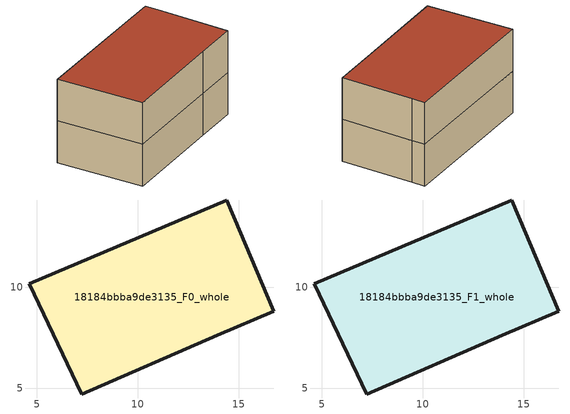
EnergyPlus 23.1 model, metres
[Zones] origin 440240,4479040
18184bbba9de3135_F0_whole
 floor ground (EU_floor_Construction): 14.74,13.47 16.72,8.8 13.93,7.61 7.22,4.71 4.62,10.16 14.39,14.31 z0
 wall outside (EU_wall_Construction): 7.22,4.71 13.93,7.61 16.72,8.8 14.74,13.47 14.39,14.31 4.62,10.16 7.22,4.71 z0:3
18184bbba9de3135_F1_whole
 floor to 18184bbba9de3135_F0_whole (EU_floor_Construction): 14.74,13.47 16.72,8.8 13.93,7.61 7.22,4.71 4.62,10.16 14.39,14.31 z3
 wall outside (EU_wall_Construction): 7.22,4.71 13.93,7.61 16.72,8.8 14.74,13.47 14.39,14.31 4.62,10.16 7.22,4.71 z3:6
 roof outside (EU_roof_Construction): 13.93,7.61 16.72,8.8 14.74,13.47 14.39,14.31 4.62,10.16 7.22,4.71 z6
[Building]
EU S2 Campaign: North Axis=0; Terrain=City; Solar Distribution=FullExterior
[Site:Location]
Madrid: Latitude=40.5; Longitude=-3.5; Time Zone=1; Elevation=609
[SizingPeriod:WeatherFileDays]
AnnualSizingPeriod: Begin Month=1; Begin Day of Month=1; End Month=12; End Day of Month=31; Day of Week for Start Day=Monday; Use Weather File Daylight Saving Period=No; Use Weather File Rain and Snow Indicators=No
[MATERIAL]
EU_InternalMass_Material: Roughness=MediumRough; Thickness=0.1; Conductivity=1; Density=1800; Specific Heat=900; Thermal Absorptance=0.9; Solar Absorptance=0.7; Visible Absorptance=0.7
[MATERIAL:NOMASS] Roughness=MediumRough; Thermal Absorptance=0.9; Solar Absorptance=0.7; Visible Absorptance=0.7
Name | Thermal Resistance
EU_wall_NoMass | 1.60022
EU_roof_NoMass | 1.57597
EU_floor_NoMass | 0.470652
[CONSTRUCTION]
EU_wall_Construction: EU_wall_NoMass
EU_roof_Construction: EU_roof_NoMass
EU_floor_Construction: EU_floor_NoMass
EU_InternalMass_Construction: EU_InternalMass_Material
[ZONE] Type=1; Multiplier=1; Ceiling Height=autocalculate; Volume=188.811; Floor Area=autocalculate; Part of Total Floor Area=Yes
18184bbba9de3135_F0_whole; 18184bbba9de3135_F1_whole
[INTERNALMASS] Construction=EU_InternalMass_Construction; Surface Area=62.937
Name | Zone or ZoneList
18184bbba9de3135_F0_whole_EU_InternalMass | 18184bbba9de3135_F0_whole
18184bbba9de3135_F1_whole_EU_InternalMass | 18184bbba9de3135_F1_whole
[OTHEREQUIPMENT] Fuel Type=Electricity; Design Level Calculation Method=Watts/Area; Power per Zone Floor Area=1; Fraction Latent=0; Fraction Radiant=0; Fraction Lost=0; Carbon Dioxide Generation Rate=0; EndUse Subcategory=EU_Step8_InternalGains
Name | Zone or ZoneList or Space or SpaceList | Schedule
EU_Step8_InternalGain_18184bbba9de3135_F0_whole_f000 | 18184bbba9de3135_F0_whole | EU_Step8_GainSchedule_18184bbba9de3135_F0_whole_f000
EU_Step8_InternalGain_18184bbba9de3135_F1_whole_f000 | 18184bbba9de3135_F1_whole | EU_Step8_GainSchedule_18184bbba9de3135_F1_whole_f000
[ZONEVENTILATION:DESIGNFLOWRATE] Schedule=EU_AlwaysOn; Design Flow Rate Calculation Method=AirChanges/Hour; Air Changes per Hour=0.480704; Ventilation Type=Natural; Fan Pressure Rise=0; Fan Total Efficiency=1; Constant Term Coefficient=1; Temperature Term Coefficient=0; Velocity Term Coefficient=0; Velocity Squared Term Coefficient=0; Minimum Indoor Temperature=-100; Maximum Indoor Temperature=100; Delta Temperature=-100; Minimum Outdoor Temperature=-100; Maximum Outdoor Temperature=100; Maximum Wind Speed=40
Name | Zone or ZoneList or Space or SpaceList
EU_ConstantAir_18184bbba9de3135_F0_whole | 18184bbba9de3135_F0_whole
EU_ConstantAir_18184bbba9de3135_F1_whole | 18184bbba9de3135_F1_whole
[HVACTEMPLATE:THERMOSTAT] Constant Heating Setpoint=20; Constant Cooling Setpoint=50
EU_HeatOnly_18184bbba9de3135_F0_whole; EU_HeatOnly_18184bbba9de3135_F1_whole
[HVACTEMPLATE:ZONE:IDEALLOADSAIRSYSTEM] System Availability Schedule=EU_AlwaysOn; Maximum Heating Supply Air Temperature=50; Minimum Cooling Supply Air Temperature=13; Maximum Heating Supply Air Humidity Ratio=0.0156; Minimum Cooling Supply Air Humidity Ratio=0.0077; Heating Limit=NoLimit; Cooling Limit=NoLimit; Heating Availability Schedule=EU_AlwaysOn; Cooling Availability Schedule=EU_CoolingOff; Dehumidification Control Type=ConstantSensibleHeatRatio; Cooling Sensible Heat Ratio=0.7; Dehumidification Setpoint=60; Humidification Control Type=None; Humidification Setpoint=30; Outdoor Air Method=None; Outdoor Air Flow Rate per Person=0.00944; Outdoor Air Flow Rate per Zone Floor Area=0; Outdoor Air Flow Rate per Zone=0; Demand Controlled Ventilation Type=None; Outdoor Air Economizer Type=NoEconomizer; Heat Recovery Type=None; Sensible Heat Recovery Effectiveness=0.7; Latent Heat Recovery Effectiveness=0.65
Name | Template Thermostat
18184bbba9de3135_F0_whole | EU_HeatOnly_18184bbba9de3135_F0_whole
18184bbba9de3135_F1_whole | EU_HeatOnly_18184bbba9de3135_F1_whole
[SIZING:ZONE] Zone Cooling Design Supply Air Temperature Input Method=SupplyAirTemperature; Zone Cooling Design Supply Air Temperature=13; Zone Heating Design Supply Air Temperature Input Method=SupplyAirTemperature; Zone Heating Design Supply Air Temperature=50; Zone Cooling Design Supply Air Humidity Ratio=0.008; Zone Heating Design Supply Air Humidity Ratio=0.008; Cooling Design Air Flow Method=DesignDay; Cooling Design Air Flow Rate=0; Cooling Minimum Air Flow per Zone Floor Area=0.000762; Cooling Minimum Air Flow=0; Cooling Minimum Air Flow Fraction=0.2; Heating Design Air Flow Method=DesignDay; Heating Design Air Flow Rate=0; Heating Maximum Air Flow per Zone Floor Area=0.002032; Heating Maximum Air Flow=0.141576; Heating Maximum Air Flow Fraction=0.3; Account for Dedicated Outdoor Air System=No; Dedicated Outdoor Air System Control Strategy=NeutralSupplyAir; Dedicated Outdoor Air Low Setpoint Temperature for Design=autosize; Dedicated Outdoor Air High Setpoint Temperature for Design=autosize; Zone Load Sizing Method=Sensible Load Only No Latent Load; Zone Latent Cooling Design Supply Air Humidity Ratio Input Method=HumidityRatioDifference; Zone Cooling Design Supply Air Humidity Ratio Difference=0.005; Zone Latent Heating Design Supply Air Humidity Ratio Input Method=HumidityRatioDifference; Zone Humidification Design Supply Air Humidity Ratio Difference=0.005
18184bbba9de3135_F0_whole; 18184bbba9de3135_F1_whole
[SCHEDULE:CONSTANT]
Name | Hourly Value
EU_AlwaysOn | 1
EU_CoolingOff | 0
[SCHEDULE:FILE] Column Number=1; Rows to Skip at Top=0; Number of Hours of Data=8760; Column Separator=Comma; Interpolate to Timestep=No; Minutes per Item=60; Adjust Schedule for Daylight Savings=Yes
Name | File
EU_Step8_GainSchedule_18184bbba9de3135_F0_whole_f000 | C:\Users\o_iseri\Desktop\OpenUBEM\openubem\outputs\eu_evidence\EU-11\ES-MAD-BERRUGUETE\idfs\18184bbba9de3135\18184bbba9de3135_F0_whole_f000_gain.csv
EU_Step8_GainSchedule_18184bbba9de3135_F1_whole_f000 | C:\Users\o_iseri\Desktop\OpenUBEM\openubem\outputs\eu_evidence\EU-11\ES-MAD-BERRUGUETE\idfs\18184bbba9de3135\18184bbba9de3135_F1_whole_f000_gain.csv
